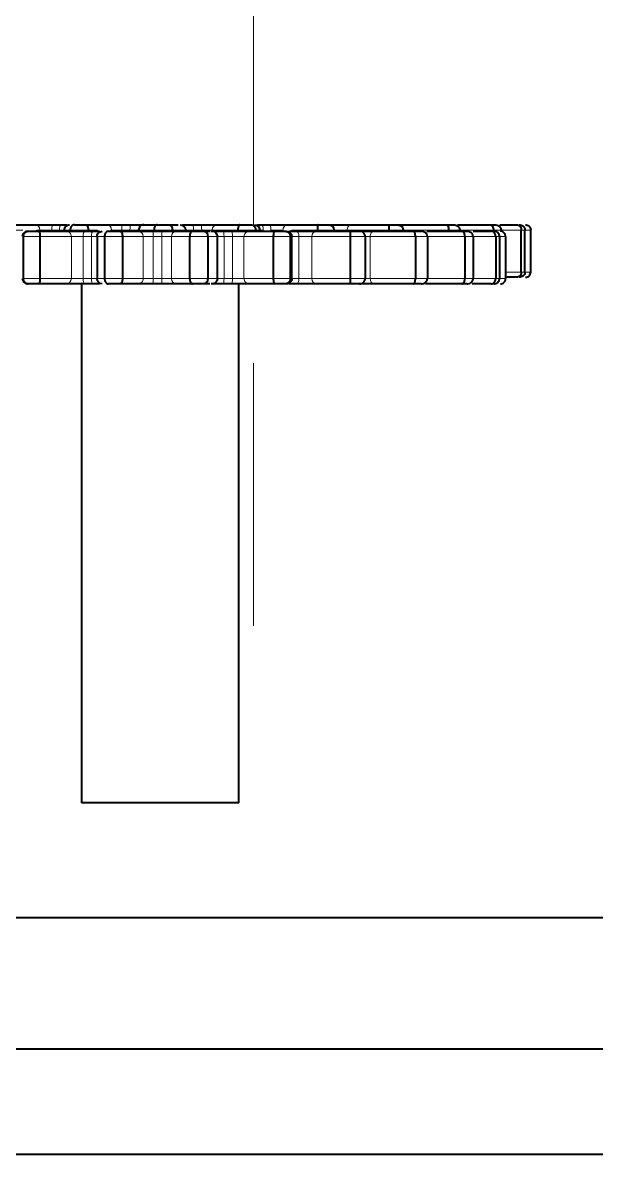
# Model space of a CAD drawing. Header units: inches. Extents: x 0 to 11, y 0 to 8.5.
# Drawn here: x 9.825 to 10.098, y 5.853 to 6.391 of the extents above; entities that cross this region are included whole.
import ezdxf

# ---------------------------------------------------------------- set-up
doc = ezdxf.new("R2010")
doc.units = ezdxf.units.IN
doc.header["$LTSCALE"] = 0.5
doc.header["$MEASUREMENT"] = 0
doc.linetypes.add('ONS_PHANTOM', pattern=[0.49999999999999994, 0.25, -0.05, 0.05, -0.05, 0.05, -0.05])
for name, color, linetype, lineweight in [('EXPLODE_LINES', 7, 'ONS_PHANTOM', 13), ('TANGENT_LINES', 7, 'Continuous', 15), ('Visible', 7, 'Continuous', 40)]:
    doc.layers.add(name, color=color, linetype=linetype, lineweight=lineweight)

msp = doc.modelspace()

# ---------------------------------------------------------------- linework, layer by layer
at = {"layer": 'EXPLODE_LINES'}
for p, q in [((9.934839906911453, 6.295295991994183), (9.934839906911453, 6.790545991994176)), ((9.934839906911453, 6.10446635381954), (9.934839906911453, 6.267207866432596))]:
    msp.add_line(p, q, dxfattribs=at)
at = {"layer": 'TANGENT_LINES'}
for p, q in [((9.824977521832626, 6.292795991994184), (9.817535259310375, 6.292795991994184)), ((9.825136375539342, 6.289707866432596), (9.82486844750649, 6.289707866432596)), ((9.83307279578809, 6.289707866432596), (9.825136375539342, 6.289707866432596)), ((9.833114848755173, 6.292795991994184), (9.831511963519239, 6.292795991994184)), ((9.848079700619483, 6.289707866432596), (9.83307279578809, 6.289707866432596)), ((9.838699794044834, 6.292795991994184), (9.833114848755173, 6.292795991994184)), ((9.842436753675921, 6.292795991994184), (9.838699794044834, 6.292795991994184)), ((9.844769130540415, 6.292795991994184), (9.842436753675921, 6.292795991994184)), ((9.847505760528092, 6.292795991994184), (9.844770135623145, 6.292795991994184)), ((9.856074662462708, 6.292795991994184), (9.847505760528092, 6.292795991994184)), ((9.848079700619483, 6.289707866432596), (9.848079700619483, 6.269707866432595)), ((9.853704249935872, 6.289707866432596), (9.848079700619483, 6.289707866432596)), ((9.853704249935872, 6.269707866432595), (9.853704249935872, 6.289707866432596)), ((9.857681195429064, 6.289707866432596), (9.853704249935872, 6.289707866432596)), ((9.860515209204474, 6.292795991994184), (9.856074662462708, 6.292795991994184)), ((9.857681195429064, 6.289707866432596), (9.857681195429064, 6.269707866432595)), ((9.860296710704663, 6.289707866432596), (9.857681195429064, 6.289707866432596)), ((9.86385981793429, 6.289707866432596), (9.86029695375062, 6.289707866432596)), ((9.872392696978531, 6.289707866432596), (9.86385981793429, 6.289707866432596)), ((9.867240252209644, 6.292795991994184), (9.866650655130636, 6.292795991994184)), ((9.867240252209644, 6.292795991994184), (9.867240252209644, 6.292207866432595)), ((9.872091414569422, 6.292795991994184), (9.867240252209644, 6.292795991994184)), ((9.876002625724773, 6.292795991994184), (9.872091414569422, 6.292795991994184)), ((9.88233358668042, 6.289707866432596), (9.872392696978531, 6.289707866432596)), ((9.880112070894848, 6.292795991994184), (9.876002625724773, 6.292795991994184)), ((9.887442664867406, 6.292795991994184), (9.880112070894846, 6.292795991994184)), ((9.88233358668042, 6.289707866432596), (9.88233358668042, 6.269707866432595)), ((9.887062950468184, 6.289707866432596), (9.882333586680419, 6.289707866432596)), ((9.887062950468184, 6.269707866432595), (9.887062950468184, 6.289707866432596)), ((9.89119848924615, 6.289707866432596), (9.887062950468184, 6.289707866432596)), ((9.896182289609605, 6.292795991994184), (9.887442664867406, 6.292795991994184)), ((9.89119848924615, 6.289707866432596), (9.89119848924615, 6.269707866432595)), ((9.895686711297417, 6.289707866432596), (9.89119848924615, 6.289707866432596)), ((9.895686711297417, 6.269707866432595), (9.895686711297417, 6.289707866432596)), ((9.904407449044323, 6.289707866432596), (9.895686711297417, 6.289707866432596)), ((9.90243829287109, 6.292795991994184), (9.896182289609605, 6.292795991994184)), ((9.906248112257812, 6.292795991994184), (9.902354368970949, 6.292795991994184)), ((9.913000634711974, 6.289707866432596), (9.904407449044323, 6.289707866432596)), ((9.906248112257812, 6.292207866432595), (9.906248112257812, 6.292795991994184)), ((9.910137450478302, 6.292795991994184), (9.90624811225781, 6.292795991994184)), ((9.910137450478302, 6.292795991994184), (9.910137450478302, 6.292207866432595)), ((9.915173825094548, 6.292795991994184), (9.910137450478302, 6.292795991994184)), ((9.917629178611103, 6.289707866432596), (9.913000634711974, 6.289707866432596)), ((9.915173825094548, 6.292207866432595), (9.915173825094548, 6.292795991994184)), ((9.927374870579342, 6.292795991994184), (9.915173825094548, 6.292795991994184)), ((9.920787901563324, 6.289707866432596), (9.917633887324266, 6.289707866432596)), ((9.920787901563324, 6.269707866432595), (9.920787901563324, 6.289707866432596)), ((9.924822182515198, 6.289707866432596), (9.920787901563324, 6.289707866432596)), ((9.924822182515198, 6.289707866432596), (9.924822182515198, 6.269707866432595)), ((9.930277062700211, 6.289707866432596), (9.924822182515198, 6.289707866432596)), ((9.935846976851055, 6.292795991994184), (9.927374870579342, 6.292795991994184)), ((9.930277062700211, 6.269707866432595), (9.930277062700211, 6.289707866432596)), ((9.94423151208304, 6.289707866432596), (9.930277062700211, 6.289707866432596)), ((9.937761341349962, 6.292795991994184), (9.935846976851055, 6.292795991994184)), ((9.93911137017778, 6.292795991994184), (9.937761345829124, 6.292795991994184)), ((9.939457127661958, 6.292207866432595), (9.939457127661958, 6.292795991994184)), ((9.948840324497844, 6.292795991994184), (9.943129565288752, 6.292795991994184)), ((9.952345062915077, 6.289707866432596), (9.94423151208304, 6.289707866432596)), ((9.948840324497844, 6.292207866432595), (9.948840324497844, 6.292795991994184)), ((9.953059458171426, 6.289707866432596), (9.952345062915077, 6.289707866432596)), ((9.956439574928815, 6.289707866432596), (9.95276004051229, 6.289707866432596)), ((9.965300010127136, 6.292795991994184), (9.952923670990659, 6.292795991994184)), ((9.956439574928817, 6.289707866432596), (9.956439574928817, 6.269707866432595)), ((9.962518363063909, 6.289707866432596), (9.956439574928817, 6.289707866432596)), ((9.962518363063909, 6.269707866432595), (9.962518363063909, 6.289707866432596)), ((9.980829714707061, 6.289707866432596), (9.962518363063909, 6.289707866432596)), ((9.973079771143464, 6.292795991994184), (9.965300010127136, 6.292795991994184)), ((9.979423390245593, 6.292795991994184), (9.973324607756451, 6.292795991994184)), ((9.979423390245593, 6.292207866432595), (9.979423390245593, 6.292795991994184)), ((9.999316358652267, 6.292795991994184), (9.979423390245593, 6.292795991994184)), ((9.987953826465155, 6.289707866432596), (9.980829714707061, 6.289707866432596)), ((9.99038477291145, 6.289707866432596), (9.987953826465155, 6.289707866432596)), ((10.01190245724674, 6.289707866432596), (9.99038477291145, 6.289707866432596)), ((9.99038477291145, 6.269707866432595), (9.99038477291145, 6.289707866432596)), ((10.0060136647104, 6.292795991994184), (9.999316358652267, 6.292795991994184)), ((10.02771819439979, 6.292795991994184), (10.00538945971744, 6.292795991994184)), ((10.01758949578848, 6.289707866432596), (10.01190245724674, 6.289707866432596)), ((10.03549732501077, 6.289707866432596), (10.01752291129562, 6.289707866432596)), ((10.03299721460845, 6.292795991994184), (10.02771819439979, 6.292795991994184)), ((10.04908133072957, 6.292795991994184), (10.03298389745111, 6.292795991994184)), ((10.03938995278911, 6.289707866432596), (10.03549732501077, 6.289707866432596)), ((10.05013176568167, 6.289707866432596), (10.03940622029794, 6.289707866432596)), ((10.05267735297224, 6.292795991994184), (10.04908133072957, 6.292795991994184)), ((10.05198539457722, 6.289707866432596), (10.05013176568167, 6.289707866432596)), ((10.05488624353038, 6.289707866432596), (10.05203356900029, 6.289707866432596)), ((10.06233453078136, 6.292795991994184), (10.05267773960705, 6.292795991994184)), ((10.06406723548711, 6.292795991994184), (10.06233453078136, 6.292795991994184)), ((10.06681322376402, 6.292795991994184), (10.0641280826422, 6.292795991994184)), ((10.05490742626028, 6.272795991994183), (10.06233453078136, 6.272795991994183)), ((10.06233453078136, 6.272795991994183), (10.06406723548711, 6.272795991994183)), ((10.06412809428684, 6.272795991994183), (10.06681322376402, 6.272795991994183)), ((9.82486844750741, 6.269707866432595), (9.825136375539342, 6.269707866432595)), ((9.825136375539342, 6.269707866432595), (9.83307279578809, 6.269707866432595)), ((9.83307279578809, 6.269707866432595), (9.848079700619483, 6.269707866432595)), ((9.848079700619483, 6.269707866432595), (9.853704249935872, 6.269707866432595)), ((9.853704249935872, 6.269707866432595), (9.857681195429064, 6.269707866432595)), ((9.857681195429064, 6.269707866432595), (9.860293860519343, 6.269707866432595)), ((9.86029695375062, 6.269707866432595), (9.86385981793429, 6.269707866432595)), ((9.86385981793429, 6.269707866432595), (9.872392696978531, 6.269707866432595)), ((9.872392696978531, 6.269707866432595), (9.88233358668042, 6.269707866432595)), ((9.882333586680419, 6.269707866432595), (9.887062950468184, 6.269707866432595)), ((9.887062950468184, 6.269707866432595), (9.89119848924615, 6.269707866432595)), ((9.89119848924615, 6.269707866432595), (9.895686711297417, 6.269707866432595)), ((9.895686711297417, 6.269707866432595), (9.904407449044323, 6.269707866432595)), ((9.904407449044323, 6.269707866432595), (9.913000634711974, 6.269707866432595)), ((9.913000634711974, 6.269707866432595), (9.917629178611103, 6.269707866432595)), ((9.917633887324266, 6.269707866432595), (9.920787901563324, 6.269707866432595)), ((9.920787901563324, 6.269707866432595), (9.924822182515198, 6.269707866432595)), ((9.924822182515198, 6.269707866432595), (9.930277062700211, 6.269707866432595)), ((9.930277062700211, 6.269707866432595), (9.94423151208304, 6.269707866432595)), ((9.94423151208304, 6.269707866432595), (9.952345062915077, 6.269707866432595)), ((9.952345062915077, 6.269707866432595), (9.953059458171426, 6.269707866432595)), ((9.95276004051229, 6.269707866432595), (9.956439574928817, 6.269707866432595)), ((9.956439574928817, 6.269707866432595), (9.962518363063909, 6.269707866432595)), ((9.962518363063909, 6.269707866432595), (9.980829714707061, 6.269707866432595)), ((9.980829714707061, 6.269707866432595), (9.987953826465155, 6.269707866432595)), ((9.987953826465155, 6.269707866432595), (9.99038477291145, 6.269707866432595)), ((9.99038477291145, 6.269707866432595), (10.01190245724674, 6.269707866432595)), ((10.01190245724674, 6.269707866432595), (10.01758949578848, 6.269707866432595)), ((10.01752291129562, 6.269707866432595), (10.03549732501077, 6.269707866432595)), ((10.03549732501077, 6.269707866432595), (10.03938995278911, 6.269707866432595)), ((10.03940622029794, 6.269707866432595), (10.05013176568167, 6.269707866432595)), ((10.05013176568167, 6.269707866432595), (10.05198539457722, 6.269707866432595)), ((10.05203357771389, 6.269707866432595), (10.05488624353038, 6.269707866432595))]:
    msp.add_line(p, q, dxfattribs=at)
at = {"layer": 'TANGENT_LINES', "extrusion": (0, 0, -1)}
for centre, major_axis, ratio, start_param, end_param in [((9.83077055655588, 6.292795991994184), (1.749630896416238e-18, 0.0025), 0.9377168797172979, -8.881784197001252e-16, 1.570796326794896), ((9.864761476644112, 6.292795991994184), (3.261302792678009e-18, 0.0025), 0.9915102262127687, -8.881784197001252e-16, 1.570796326794896), ((9.905938380801627, 6.292795991994184), (9.596259664819518e-19, 0.0025), 0.1238925824731742, -2.664535259100376e-15, 1.570796326794894), ((9.909763978038699, 6.292795991994184), (9.676751592238441e-19, 0.0025), 0.1493889758413296, -2.664535259100376e-15, 1.570796326794894), ((9.938603145441178, 6.292795991994184), (1.032845759946251e-18, 0.0025), 0.3415928883124812, -8.881784197001252e-16, 1.570796326794896), ((9.942215396791383, 6.292795991994184), (1.041874014751801e-18, 0.0025), 0.3656673989475895, -8.881784197001252e-16, 1.570796326794896), ((9.97191558342701, 6.292795991994183), (1.130690690220416e-18, 0.0025), 0.5636097317765282, -8.881784197001252e-16, 1.570796326794896), ((9.84571238388467, 6.289707866432596), (2.162508268741996e-19, 0.0025), 0.9469266939253707, 0, 1.570796326794897), ((9.87984079040085, 6.289707866432596), (2.434440056813423e-18, 0.0025), 0.9971185118277526, -8.881784197001252e-16, 1.570796326794896), ((9.920271307829607, 6.289707866432596), (-3.7853201673127e-19, 0.0025), 0.2066374934875699, 7.327460478590062e-16, 1.570796326794897), ((9.924230879874962, 6.289707866432596), (-3.715214014594496e-19, 0.0025), 0.2365210560940298, 6.283100669257118e-16, 1.570796326794897), ((9.95165137013137, 6.289707866432596), (-3.168513663995586e-19, 0.0025), 0.4434681523687944, 2.857940212455758e-16, 0.9023713793135563), ((9.955262765021661, 6.289707866432596), (-3.084233697470327e-19, 0.0025), 0.4707239628615777, 2.620842736554956e-16, 1.570796326794897), ((9.99217225810088, 6.289707866432596), (-2.573712449797895e-17, -0.0025), 0.7149940757723342, 1.570796326794882, 3.141592653589779), ((9.84571238388467, 6.269707866432595), (-5.801394644133943e-17, 0.0025), 0.9469266939253704, 1.570796326794921, 3.141592653589817), ((9.87984079040085, 6.269707866432595), (5.809991642416757e-17, 0.0025), 0.9971185118277526, 1.570796326794873, 3.14159265358977), ((9.920271307829607, 6.269707866432595), (-3.7853201673127e-19, 0.0025), 0.2066374934875698, 1.570796326794897, 3.141592653589616), ((9.924230879874962, 6.269707866432595), (-1.532638956629644e-18, 0.0025), 0.23652105609403, 1.570796326794899, 3.141592653589794), ((9.95165137013137, 6.269707866432595), (-3.168513663995585e-19, 0.0025), 0.4434681523687943, 2.239221274277515, 3.141592653589793), ((9.955262765021663, 6.269707866432595), (-3.084233697470327e-19, 0.0025), 0.4707239628615779, 1.570796326794897, 3.141592653589793), ((9.99217225810088, 6.269707866432595), (6.469049562952539e-19, -0.0025), 0.7149940757723342, 3.619078692905079e-16, 1.570796326794897)]:
    msp.add_ellipse(centre, major_axis=major_axis, ratio=ratio, start_param=start_param, end_param=end_param, dxfattribs=at)
at = {"layer": 'TANGENT_LINES'}
for centre, major_axis, ratio, start_param, end_param in [((9.839497087996882, 6.292795991994184), (8.180531193049638e-19, 0.0025), 0.3189175808193869, 1.026037030888244e-15, 1.570796326795253), ((9.843172803923158, 6.292795991994184), (8.267722469796938e-19, 0.0025), 0.2944200988947888, 1.123255171889798e-15, 1.570796326795253), ((9.872341465106375, 6.292795991994184), (8.904636677483136e-19, 0.0025), 0.1000202147817016, 3.561134795368272e-15, 1.5707963267949), ((9.876188576810542, 6.292795991994184), (8.984230691340036e-19, 0.0025), 0.07438043430764127, 4.884981308351572e-14, 1.570796326794901), ((9.91763336245661, 6.292795991994184), (-7.635415595782957e-19, 0.0025), 0.9838149448247032, 8.88178419700302e-14, 1.570796326794897), ((9.95113851370757, 6.292795991994184), (2.046218660589606e-19, 0.0025), 0.9192756838895959, 8.903612687466038e-17, 1.570796326794897), ((9.9814449904996, 6.292795991994184), (4.995083039512654e-19, 0.0025), 0.8086401016032968, 2.470855961562561e-16, 1.570796326794897), ((10.00703309953753, 6.292795991994184), (6.535528917636534e-19, 0.0025), 0.6574559280355938, 3.976253700937172e-16, 1.048923773452987), ((9.854429946047107, 6.289707866432596), (-4.904445559210602e-19, 0.0025), 0.2902784444935658, 1.767475055203603e-13, 1.570796326794896), ((9.858333244401535, 6.289707866432596), (-4.832302882565136e-19, 0.0025), 0.260819588988436, 1.767475055203603e-13, 1.570796326794896), ((9.887170892865857, 6.289707866432596), (-4.338673783896096e-19, 0.0025), 0.04317695906902631, 3.996802888651447e-14, 1.570796326794892), ((9.89122984759238, 6.289707866432596), (-4.271959468937077e-19, 0.0025), 0.01254333849149726, 3.108624468951322e-14, 1.570796326794883), ((9.898186201342664, 6.289707866432596), (-1.119126175656337e-17, 0.0025), 0.9997960180992875, -4.440892098500626e-15, 1.570796326794892), ((9.93268546964324, 6.289707866432596), (-1.205721052965212e-18, 0.0025), 0.9633627772106261, -8.881784197001252e-16, 1.570796326794896), ((9.964684357838983, 6.289707866432596), (-8.018418343520448e-19, 0.0025), 0.8663979100293661, 3.552713678799946e-13, 1.570796326794897), ((9.854429946047105, 6.269707866432595), (-4.904445559210603e-19, 0.0025), 0.2902784444935658, 1.570796326794896, 3.141592653589793), ((9.858333244401535, 6.269707866432595), (-4.832302882565136e-19, 0.0025), 0.260819588988436, 1.570796326794896, 3.141592653589614), ((9.887170892865857, 6.269707866432595), (-4.338673783896097e-19, 0.0025), 0.04317695906902637, 1.570796326794893, 3.14159265358979), ((9.89122984759238, 6.269707866432595), (-2.658814860625368e-18, 0.0025), 0.01254333849149626, 1.570796326794811, 3.141592653589642), ((9.898186201342664, 6.269707866432595), (-1.393557039014153e-15, 0.0025), 0.9997960180992873, 1.570796326794694, 3.141592653589235), ((9.93268546964324, 6.269707866432595), (-4.965300555613644e-17, 0.0025), 0.9633627772106261, 1.570796326794876, 3.141592653589773), ((9.964684357838983, 6.269707866432595), (-3.152158415987767e-17, 0.0025), 0.8663979100293593, 1.570796326794882, 3.141592653588984)]:
    msp.add_ellipse(centre, major_axis=major_axis, ratio=ratio, start_param=start_param, end_param=end_param, dxfattribs=at)
at = {"layer": 'Visible'}
for p, q in [((9.817136847759452, 6.295295991994183), (9.83077055655588, 6.295295991994183)), ((9.83077055655588, 6.295295991994183), (9.839497087996882, 6.295295991994183)), ((9.839497087996882, 6.295295991994183), (9.843172803923158, 6.295295991994183)), ((9.843172803923158, 6.295295991994183), (9.845856152131919, 6.295295991994183)), ((9.849515790200618, 6.295295991994183), (9.855043419263188, 6.295295991994183)), ((9.85504341926319, 6.295295991994183), (9.864761476644112, 6.295295991994183)), ((9.864761476644112, 6.295295991994183), (9.872341465106375, 6.295295991994183)), ((9.872341465106375, 6.295295991994183), (9.876188576810542, 6.295295991994183)), ((9.876188576810542, 6.295295991994183), (9.88260962493578, 6.295295991994183)), ((9.882609624935778, 6.295295991994183), (9.888932166634412, 6.295295991994183)), ((9.888932166634412, 6.295295991994183), (9.894569925601612, 6.295295991994183)), ((9.894569925601612, 6.295295991994183), (9.898934777931258, 6.295295991994183)), ((9.899939277183114, 6.295295991994183), (9.899885027590878, 6.295295991994183)), ((9.90097156692732, 6.295295991994183), (9.905938380801627, 6.295295991994183)), ((9.905938380801627, 6.295295991994183), (9.909763978038699, 6.295295991994183)), ((9.909763978038699, 6.295295991994183), (9.91763336245661, 6.295295991994183)), ((9.91763336245661, 6.295295991994183), (9.928269154602612, 6.295295991994183)), ((9.928269154602612, 6.295295991994183), (9.933734342698596, 6.295295991994183)), ((9.936703790479813, 6.295295991994183), (9.938603145441178, 6.295295991994183)), ((9.938603145441178, 6.295295991994183), (9.942215396791383, 6.295295991994183)), ((9.942215396791383, 6.295295991994183), (9.95113851370757, 6.295295991994183)), ((9.95113851370757, 6.295295991994183), (9.965554233271538, 6.295295991994183)), ((9.965554233271538, 6.295295991994183), (9.970572803144535, 6.295295991994183)), ((9.970572803144535, 6.295295991994183), (9.97191558342701, 6.295295991994183)), ((9.97191558342701, 6.295295991994183), (9.9814449904996, 6.295295991994183)), ((9.9814449904996, 6.295295991994183), (9.998917773107799, 6.295295991994183)), ((9.998917773107799, 6.295295991994183), (10.00323807270865, 6.295295991994183)), ((10.00325753376462, 6.295295991994183), (10.00703309953753, 6.295295991994183)), ((10.00703309953753, 6.295295991994183), (10.02668678690999, 6.295295991994183)), ((10.02668678690999, 6.295295991994183), (10.03009217837672, 6.295295991994183)), ((10.03079151678777, 6.295223008073547), (10.03101509483321, 6.295167334506708)), ((10.03191575067677, 6.295295991994183), (10.04746882037278, 6.295295991994183)), ((10.04746882037278, 6.295295991994183), (10.04978854315755, 6.295295991994183)), ((10.05216036573685, 6.295295991994183), (10.06022177556011, 6.295295991994183)), ((9.825136375539342, 6.289707866432596), (9.825136375539342, 6.269707866432595)), ((9.827517927956915, 6.292207866432595), (9.832634491670541, 6.292207866432595)), ((9.832634491670541, 6.292207866432595), (9.84571238388467, 6.292207866432595)), ((9.83307279578809, 6.289707866432596), (9.83307279578809, 6.269707866432595)), ((9.84571238388467, 6.292207866432595), (9.854429946047105, 6.292207866432595)), ((9.847505760528092, 6.292207866432595), (9.847505760528092, 6.292795991994184)), ((9.854429946047105, 6.292207866432595), (9.858333244401535, 6.292207866432595)), ((9.856074662462708, 6.292207866432595), (9.856074662462708, 6.292795991994184)), ((9.858333244401535, 6.292207866432595), (9.861436774774587, 6.292207866432595)), ((9.860293860519343, 6.289707866432596), (9.860293860519343, 6.269707866432595)), ((9.86385981793429, 6.289707866432596), (9.86385981793429, 6.269707866432595)), ((9.865752944684706, 6.292207866432595), (9.871254041895055, 6.292207866432595)), ((9.871254041895055, 6.292207866432595), (9.87984079040085, 6.292207866432595)), ((9.872392696978531, 6.289707866432596), (9.872392696978531, 6.269707866432595)), ((9.87984079040085, 6.292207866432595), (9.887170892865857, 6.292207866432595)), ((9.880112070894846, 6.292207866432595), (9.880112070894846, 6.292795991994184)), ((9.887170892865857, 6.292207866432595), (9.89122984759238, 6.292207866432595)), ((9.887442664867406, 6.292207866432595), (9.887442664867406, 6.292795991994184)), ((9.89122984759238, 6.292207866432595), (9.898186201342666, 6.292207866432595)), ((9.896182289609605, 6.292207866432595), (9.896182289609605, 6.292795991994184)), ((9.898186201342664, 6.292207866432595), (9.905693198011422, 6.292207866432595)), ((9.904407449044323, 6.289707866432596), (9.904407449044323, 6.269707866432595)), ((9.90569319801142, 6.292207866432595), (9.911233174549144, 6.292207866432595)), ((9.911233174549144, 6.292207866432595), (9.914209070868214, 6.292207866432595)), ((9.913000634711974, 6.289707866432596), (9.913000634711974, 6.269707866432595)), ((9.914681137894886, 6.292207866432595), (9.920271307829607, 6.292207866432595)), ((9.917633887324266, 6.269707866432595), (9.917633887324266, 6.289707866432596)), ((9.920271307829607, 6.292207866432595), (9.924230879874962, 6.292207866432595)), ((9.924230879874962, 6.292207866432595), (9.932685469643237, 6.292207866432595)), ((9.927374870579342, 6.292207866432595), (9.927374870579342, 6.292795991994184)), ((9.93268546964324, 6.292207866432595), (9.944829094930563, 6.292207866432595)), ((9.94423151208304, 6.289707866432596), (9.94423151208304, 6.269707866432595)), ((9.944829094930563, 6.292207866432595), (9.950059853695187, 6.292207866432595)), ((9.95165137013137, 6.292207866432595), (9.955262765021661, 6.292207866432595)), ((9.952345062915077, 6.289707866432596), (9.952345062915077, 6.269707866432595)), ((9.953059465041939, 6.269707866432595), (9.953059465041939, 6.289707866432596)), ((9.955262765021661, 6.292207866432595), (9.964684357838983, 6.292207866432595)), ((9.964684357838983, 6.292207866432595), (9.980701583106942, 6.292207866432595)), ((9.980701583106942, 6.292207866432595), (9.985294456287901, 6.292207866432595)), ((9.980829714707061, 6.289707866432596), (9.980829714707061, 6.269707866432595)), ((9.985279006716608, 6.292207866432595), (9.99217225810088, 6.292207866432595)), ((9.987953826465155, 6.289707866432596), (9.987953826465155, 6.269707866432595)), ((9.99217225810088, 6.292207866432595), (10.01105666217865, 6.292207866432595)), ((10.0060136647104, 6.292207866432595), (10.0060136647104, 6.292795991994184)), ((10.01105666217865, 6.292207866432595), (10.01472306266258, 6.292207866432595)), ((10.01190245724674, 6.289707866432596), (10.01190245724674, 6.269707866432595)), ((10.01739015235414, 6.292207866432595), (10.03398701088945, 6.292207866432595)), ((10.01758949578848, 6.289707866432596), (10.01749219042131, 6.290355243357683)), ((10.01758949578848, 6.289707866432596), (10.01758949578848, 6.269707866432595)), ((10.02771819439979, 6.292207866432595), (10.02771819439979, 6.292795991994184)), ((10.03299721460845, 6.291715150244769), (10.03299721460845, 6.292795991994184)), ((10.03398701088945, 6.292207866432595), (10.03649656524987, 6.292207866432595)), ((10.03549732501077, 6.289707866432596), (10.03549732501077, 6.269707866432595)), ((10.03938995278911, 6.289707866432596), (10.03938995278911, 6.269707866432595)), ((10.03948640866133, 6.292207866432595), (10.04805183109792, 6.292207866432595)), ((10.04908133072957, 6.292207866432595), (10.04908133072957, 6.292795991994184)), ((10.05013176568167, 6.289707866432596), (10.05013176568167, 6.269707866432595)), ((10.05198539457722, 6.289707866432596), (10.05198539457722, 6.269707866432595)), ((10.05267735297224, 6.292155585573227), (10.05267735297224, 6.292795991994184)), ((10.05488624353038, 6.289707866432596), (10.05488624353038, 6.269707866432595)), ((10.06233453078136, 6.272795991994183), (10.06233453078136, 6.292795991994184)), ((10.06406723548711, 6.272795991994183), (10.06406723548711, 6.292795991994184)), ((10.06681322376402, 6.272795991994183), (10.06681322376402, 6.292795991994184)), ((10.06022177556011, 6.270295991994184), (10.05490516585806, 6.270295991994184)), ((9.832634491670541, 6.267207866432596), (9.827517927956915, 6.267207866432596)), ((9.84571238388467, 6.267207866432596), (9.832634491670541, 6.267207866432596)), ((9.854429946047105, 6.267207866432596), (9.84571238388467, 6.267207866432596)), ((9.852878712174038, 6.267207866432596), (9.852878712174038, 6.020295991994184)), ((9.858333244401535, 6.267207866432596), (9.854429946047105, 6.267207866432596)), ((9.861451640868157, 6.267207866432596), (9.858333244401535, 6.267207866432596)), ((9.871254041895055, 6.267207866432596), (9.865752944684706, 6.267207866432596)), ((9.87984079040085, 6.267207866432596), (9.871254041895055, 6.267207866432596)), ((9.887170892865857, 6.267207866432596), (9.87984079040085, 6.267207866432596)), ((9.89122984759238, 6.267207866432596), (9.887170892865857, 6.267207866432596)), ((9.898186201342666, 6.267207866432596), (9.89122984759238, 6.267207866432596)), ((9.90569319801142, 6.267207866432596), (9.898186201342664, 6.267207866432596)), ((9.911233174549144, 6.267207866432596), (9.90569319801142, 6.267207866432596)), ((9.914093361544971, 6.267207866432596), (9.911233174549144, 6.267207866432596)), ((9.920271307829607, 6.267207866432596), (9.914681137894886, 6.267207866432596)), ((9.924230879874962, 6.267207866432596), (9.920271307829607, 6.267207866432596)), ((9.932685469643237, 6.267207866432596), (9.924230879874962, 6.267207866432596)), ((9.927878712174037, 6.020295991994184), (9.927878712174037, 6.267207866432596)), ((9.944829094930563, 6.267207866432596), (9.93268546964324, 6.267207866432596)), ((9.950059853695187, 6.267207866432596), (9.944829094930563, 6.267207866432596)), ((9.955262765021661, 6.267207866432596), (9.95165137013137, 6.267207866432596)), ((9.964684357838983, 6.267207866432596), (9.955262765021661, 6.267207866432596)), ((9.980701583106942, 6.267207866432596), (9.964684357838983, 6.267207866432596)), ((9.985294456287901, 6.267207866432596), (9.980701583106942, 6.267207866432596)), ((9.99217225810088, 6.267207866432596), (9.985266010717792, 6.267207866432596)), ((10.01105666217865, 6.267207866432596), (9.99217225810088, 6.267207866432596)), ((10.01472306266258, 6.267207866432596), (10.01105666217865, 6.267207866432596)), ((10.03398701088945, 6.267207866432596), (10.01665787923855, 6.267207866432596)), ((10.03649656524987, 6.267207866432596), (10.03398701088945, 6.267207866432596)), ((10.04805183109792, 6.267207866432596), (10.03901411941266, 6.267207866432596)), ((9.927878712174037, 6.020295991994184), (9.852878712174038, 6.020295991994184)), ((10.17132670082804, 5.965545991994177), (9.558062843223283, 5.965545991994177)), ((10.1339656915698, 5.903045991994177), (9.646791732778276, 5.903045991994177)), ((10.1339656915698, 5.853045991994177), (9.646791732778276, 5.853045991994177))]:
    msp.add_line(p, q, dxfattribs=at)
for centre, radius, start, end in [((10.05238785099196, 6.289705024083061), 0.002498394155249928, 0.0651837369257635, 83.28423207479464), ((10.06431505478942, 6.272795892648189), 0.002498168976569547, 269.7962777971363, 0.002278511262762621)]:
    msp.add_arc(centre, radius, start, end, dxfattribs=at)
at = {"layer": 'Visible', "extrusion": (0, 0, -1)}
for centre, major_axis, ratio, start_param, end_param in [((9.84727010993966, 6.292795991994184), (2.211096333770123e-21, 0.0025), 0.9999751061981502, 10.99084987985136, 12.56522667161446), ((9.89993856625723, 6.292795991994184), (1.693581197426599e-17, 0.0025), 0.9998164576383837, 0.00103909730111313, 1.558855602393977), ((9.935261340458064, 6.292795991994184), (1.45463129183246e-22, 0.0025), 0.9999998879711668, 6.28346110912721, 7.847791464257075), ((9.82736843778202, 6.289707866432596), (4.689245394806429e-22, 0.0025), 0.9999976561545569, 10.99122607851197, 12.56710291035802), ((9.862796499946938, 6.289707866432596), (-2.895499558030956e-21, 0.0025), 0.9999156969101222, 10.97853528861373, 12.57196035669637), ((9.915129780656525, 6.289707866432596), (1.132684997613607e-17, 0.0025), 0.9998287570615396, 12.55152564350231, 14.1128091655462), ((9.950559456631817, 6.289707866432596), (-1.176384733032817e-22, 0.0025), 0.9999998540425717, 6.28345256371434, 7.846984234442431), ((9.82736843778202, 6.269707866432595), (4.689245394806429e-22, 0.0025), 0.9999976561545569, 9.424045664770526, 10.99122565515595), ((9.862796499946938, 6.269707866432596), (-2.895499558030956e-21, 0.0025), 0.9999156969101222, 9.419188218432176, 10.97853528861337), ((9.915129780656525, 6.269707866432595), (1.132684997613607e-17, 0.0025), 0.9998287570615396, 1.546438551186672, 3.156437624446642), ((9.950559456631817, 6.269707866432595), (-1.176384733032817e-22, 0.0025), 0.9999998540425717, 7.846984234442075, 9.424510704234624)]:
    msp.add_ellipse(centre, major_axis=major_axis, ratio=ratio, start_param=start_param, end_param=end_param, dxfattribs=at)
at = {"layer": 'Visible'}
msp.add_ellipse((9.882609624935778, 6.292795991994183), major_axis=(-7.853460695958875e-18, -0.0025), ratio=0.9990216163728485, start_param=9.424777960769338, end_param=10.99557428756428, dxfattribs=at)
for points, knots in [([(9.849515790200618, 6.295295991994183), (9.849511164502205, 6.295296477669083), (9.849480822265988, 6.295299663450169), (9.848706676280559, 6.295178067739812), (9.848239391086505, 6.294761223555971), (9.847817288938145, 6.294207292633381), (9.84755967226038, 6.293542837471128), (9.847523912804931, 6.293047457589473), (9.847505760528092, 6.292795991994184)], [0, 0, 0, 0, 0.0349128346912105, 0.2290104937677701, 0.4191159575661027, 0.6078688112977905, 0.8009456854220265, 1, 1, 1, 1]), ([(9.85504341926319, 6.295295991994183), (9.855045881911048, 6.295296502390378), (9.85506249004187, 6.295299944509289), (9.855491864993937, 6.295156460569459), (9.855705082853303, 6.294737637185947), (9.855920966087396, 6.294192442171647), (9.856047247533347, 6.293534836669175), (9.856065364998514, 6.293046562835331), (9.856074662462708, 6.292795991994184)], [0, 0, 0, 0, 0.02810793672493914, 0.1895603095121214, 0.36989832226165, 0.5662895881991475, 0.7774298453721785, 1, 1, 1, 1]), ([(9.888932166634412, 6.295295991994183), (9.888928701120037, 6.295296489909907), (9.888905775626881, 6.295299783782698), (9.888314624641751, 6.29517021498364), (9.887980156666726, 6.294749438309331), (9.88766910944954, 6.294198778581548), (9.88748225434725, 6.293538012189861), (9.88745605265436, 6.293046917450482), (9.887442664867406, 6.292795991994184)], [0, 0, 0, 0, 0.03191130131609967, 0.2111035306201261, 0.3956623524220201, 0.5874447890730229, 0.7892044115939643, 1, 1, 1, 1]), ([(9.894569925601612, 6.295295991994183), (9.894573663682003, 6.295296486488428), (9.89459832491141, 6.2952997488142), (9.895232606049944, 6.295172605001373), (9.895598930611271, 6.294752457466029), (9.895936012510562, 6.294200697578184), (9.896139371074458, 6.293539039926957), (9.896167789487905, 6.293047032376082), (9.896182289609605, 6.292795991994184)], [0, 0, 0, 0, 0.03272010068161704, 0.2158642471257509, 0.4017159736774451, 0.5926009775626884, 0.7921300069572775, 1, 1, 1, 1]), ([(9.928269154602612, 6.295295991994183), (9.928266985229563, 6.295296502989121), (9.928252187587326, 6.295299988567717), (9.927872126404404, 6.295150258344728), (9.92769534076659, 6.294734314795959), (9.927507160713967, 6.29419084253232), (9.927398709837304, 6.293534108034052), (9.92738296081695, 6.293046483605685), (9.927374870579342, 6.292795991994184)], [0, 0, 0, 0, 0.02664394614134756, 0.1817426388610459, 0.3611852039973008, 0.5593942938788183, 0.7736618041625045, 1, 1, 1, 1]), ([(9.933734342698596, 6.295295991994183), (9.93373919825258, 6.295296475937384), (9.9337710166934, 6.295299647216737), (9.93458136378696, 6.295179068113677), (9.935074222554624, 6.294763209187662), (9.935518344096845, 6.294209046275743), (9.935790168983385, 6.293543928729861), (9.935827868025301, 6.293047580257284), (9.935846976851055, 6.292795991994184)], [0, 0, 0, 0, 0.03539259321090004, 0.231927631029789, 0.4231117861835915, 0.6114755386757388, 0.8030653869265085, 1, 1, 1, 1]), ([(9.965554233271538, 6.295295991994183), (9.965553429239506, 6.29529630950008), (9.96554632246792, 6.295299115908027), (9.965423087594843, 6.295104664424064), (9.965392793116068, 6.294727068380402), (9.96533510171868, 6.294184822584433), (9.965307005677206, 6.293532422695065), (9.96530238867338, 6.293046384666599), (9.965300010127136, 6.292795991994184)], [0, 0, 0, 0, 0.01553859911363715, 0.1373443721923951, 0.3171664903634683, 0.5261870936366096, 0.7559053553405395, 1, 1, 1, 1]), ([(9.970572803144535, 6.295295991994183), (9.97057765715812, 6.295296814313796), (9.970609378744088, 6.295302188275321), (9.971490322614079, 6.295153538888463), (9.971601465226872, 6.295083652667948), (9.971636564993412, 6.295061582015093)], [0, 0, 0, 0, 0.1100107403586247, 0.718933949352674, 1, 1, 1, 1]), ([(9.971636564993412, 6.295061582015093), (9.971812724733649, 6.294965985067133), (9.972181874112959, 6.294765658057368), (9.972683375247342, 6.294210444920385), (9.973011827180336, 6.293549869206254), (9.973057008868691, 6.293048552478679), (9.973079771143464, 6.292795991994184)], [0, 0, 0, 0, 0.2329236872661954, 0.4881003710895326, 0.7421079106697925, 1, 1, 1, 1]), ([(9.998917773107799, 6.295295991994183), (9.998918860294026, 6.295296400492578), (9.998927432595638, 6.295299621441632), (9.999109510069362, 6.29511533341665), (9.999167506359882, 6.294727140189635), (9.99925767328437, 6.29418599162665), (9.99930508348695, 6.293532576191892), (9.999312526036428, 6.293046369189002), (9.999316358652267, 6.292795991994184)], [0, 0, 0, 0, 0.01861882444778492, 0.1468066601410329, 0.3259952038472809, 0.5327134145024, 0.7593660647461792, 1, 1, 1, 1]), ([(10.00323807270865, 6.295295991994184), (10.00324443206099, 6.295296473995521), (10.00328594167841, 6.295299620179287), (10.00432761293728, 6.295182068518386), (10.00499477833233, 6.294778889488943), (10.00535446062611, 6.294396105484521), (10.00552813665635, 6.294211274572702)], [0, 0, 0, 0, 0.06018093655011591, 0.3928210794936468, 0.7068178601561637, 1, 1, 1, 1]), ([(10.00552813665635, 6.294211274572702), (10.00553123680385, 6.294207348329963), (10.00554407957742, 6.294191083346949), (10.00560619920206, 6.294099708718205), (10.00565332362351, 6.294030391227319)], [0, 0, 0, 0, 0.2413923663628759, 1, 1, 1, 1]), ([(10.02668678690999, 6.295295991994183), (10.0266892126793, 6.295296500420104), (10.02670562623885, 6.295299940598493), (10.02713082686045, 6.295155631084612), (10.02734454938212, 6.294737582227336), (10.02756232839262, 6.294192534368493), (10.02769039536216, 6.293534912417273), (10.02770876729012, 6.293046572030647), (10.02771819439979, 6.292795991994184)], [0, 0, 0, 0, 0.02789815163899393, 0.1887681457911862, 0.3692585825650282, 0.5659035669742839, 0.7772539339459027, 1, 1, 1, 1]), ([(10.03009217837672, 6.295295991994184), (10.03009973929778, 6.295296424447898), (10.03014129819836, 6.295298801446782), (10.03049894093951, 6.29525711246679), (10.03079151678777, 6.295223008073547)], [0, 0, 0, 0, 0.181932653453666, 1, 1, 1, 1]), ([(10.03101509483321, 6.295167334506708), (10.03104203237188, 6.295160797586271), (10.03114447414277, 6.295135938087644), (10.03200532386932, 6.294758292439261), (10.03251101210027, 6.294226516479218), (10.03292237837633, 6.29355268405794), (10.03297225709464, 6.293048345060292), (10.03299721460845, 6.292795991994184)], [0, 0, 0, 0, 0.08635669979369434, 0.3284091157171399, 0.5559788635185227, 0.7778278187275383, 1, 1, 1, 1]), ([(10.04746882037278, 6.295295991994183), (10.04747252533786, 6.295296486086572), (10.04749700809538, 6.295299751095512), (10.04812781427616, 6.295172088124374), (10.04849433061942, 6.294752324012261), (10.04883307442013, 6.29420081017455), (10.04903805765137, 6.293539138579244), (10.04906671209805, 6.29304704383854), (10.04908133072957, 6.292795991994184)], [0, 0, 0, 0, 0.03258152954974421, 0.2153018095094741, 0.4012531538670439, 0.5923449419900195, 0.7920267263408698, 1, 1, 1, 1]), ([(10.04978854315755, 6.295295991994183), (10.04979513255632, 6.295296467707523), (10.0498381340551, 6.295299572146531), (10.05092305488401, 6.295183607942494), (10.05160505805327, 6.294774753298453), (10.05221544470869, 6.294222062981579), (10.05259757083691, 6.293553526727258), (10.05265074139029, 6.29304867008489), (10.05267735297224, 6.292795991994184)], [0, 0, 0, 0, 0.03820270656579497, 0.2493055432096133, 0.4479612849534754, 0.6348906430443383, 0.8172646896705347, 1, 1, 1, 1]), ([(10.06022177556011, 6.295295991994183), (10.06022660358089, 6.295296475837379), (10.06025827264138, 6.295299649572563), (10.06106581941503, 6.295178738478018), (10.06155878110719, 6.294763070171111), (10.06200422313754, 6.294209138392364), (10.06227741816972, 6.293544031680399), (10.06231532115651, 6.293047592495979), (10.06233453078136, 6.292795991994184)], [0, 0, 0, 0, 0.03529732911258784, 0.2315303313820664, 0.4227782854307921, 0.6113011970785898, 0.8030034354022381, 1, 1, 1, 1]), ([(10.06133950907619, 6.295295991994183), (10.06134573015529, 6.295296468881175), (10.06138635992882, 6.295299583422909), (10.06241325799784, 6.295182888740497), (10.06305650622284, 6.294772760783466), (10.06363293976086, 6.294219484446935), (10.06399228129636, 6.29355139792327), (10.06404218790608, 6.293048427395475), (10.06406723548711, 6.292795991994184)], [0, 0, 0, 0, 0.03768995656147133, 0.2461525366202684, 0.4433894870569851, 0.6304925779583156, 0.8145482703091071, 1, 1, 1, 1]), ([(10.0643061660472, 6.295295991994183), (10.06431188584321, 6.295296470854307), (10.06434928781693, 6.295299602139721), (10.06529717752023, 6.295181712655467), (10.06588698305917, 6.294769694742832), (10.06641658733515, 6.294215837519194), (10.06674478662364, 6.293548602305185), (10.06679029796546, 6.293048109372126), (10.06681322376402, 6.292795991994184)], [0, 0, 0, 0, 0.03692199488071527, 0.2414343941858331, 0.4366210320003463, 0.6240715734973042, 0.810630514590857, 1, 1, 1, 1]), ([(9.827517927956915, 6.292207866432595), (9.827512411522838, 6.292208340787008), (9.827476589164498, 6.292211421127221), (9.826579448781159, 6.292095565666754), (9.826016955528315, 6.291684606818732), (9.825512684189688, 6.291129819284235), (9.8252011970791, 6.29046108805322), (9.82515811856798, 6.289960518858459), (9.825136375539342, 6.289707866432596)], [0, 0, 0, 0, 0.03664032961042966, 0.23793323700753, 0.4319309087325623, 0.6197902404141994, 0.8080966245993619, 1, 1, 1, 1]), ([(9.832634491670541, 6.292207866432595), (9.83263571533595, 6.292208304964739), (9.832644930317983, 6.292211607391855), (9.832847759278772, 6.292035133328596), (9.832913214613148, 6.291643414475272), (9.833010185437526, 6.29110227262258), (9.833060817238927, 6.290446540092137), (9.833068724416629, 6.289958933136546), (9.83307279578809, 6.289707866432596)], [0, 0, 0, 0, 0.01992112770512442, 0.1500188144475058, 0.3285738848499127, 0.5344832263361958, 0.7603074347954992, 1, 1, 1, 1]), ([(9.865752944684706, 6.292207866432595), (9.865748535034914, 6.292208348417013), (9.865719777917468, 6.292211491633174), (9.864993583762459, 6.292091282143946), (9.864552667539117, 6.291675532340199), (9.864153760054698, 6.291121402679879), (9.863910672259822, 6.290455696027837), (9.863876957652325, 6.289959911627711), (9.86385981793429, 6.289707866432596)], [0, 0, 0, 0, 0.03444597045429324, 0.2246361649194523, 0.4135176158870257, 0.6030211056606185, 0.7981852134619413, 1, 1, 1, 1]), ([(9.871254041895055, 6.292207866432595), (9.871256763216687, 6.292208369110522), (9.871274861116325, 6.292211712123914), (9.871738168452296, 6.292075407250378), (9.871982358485523, 6.291656949253831), (9.872221130396795, 6.291109765517926), (9.872362357746562, 6.290449472600829), (9.872382414249163, 6.289959215429616), (9.872392696978531, 6.289707866432596)], [0, 0, 0, 0, 0.02924121446113949, 0.1944660117322808, 0.3755430516280916, 0.5708481601577061, 0.7799789766524148, 1, 1, 1, 1]), ([(9.905693198011422, 6.292207866432596), (9.905690151641428, 6.292208364772584), (9.905670022064099, 6.292211657666537), (9.905155269406539, 6.292079979964129), (9.904871844170021, 6.291660824894326), (9.904602447667042, 6.291111775289831), (9.904441702954882, 6.290450467242122), (9.904419048140086, 6.289959326711539), (9.904407449044323, 6.289707866432596)], [0, 0, 0, 0, 0.03050430700637141, 0.2015640936974273, 0.3840011465456998, 0.5777665867960623, 0.783819649872641, 1, 1, 1, 1]), ([(9.911233174549144, 6.292207866432595), (9.911237300369226, 6.292208351156848), (9.911264252128026, 6.292211517599121), (9.911946647154263, 6.292089661120439), (9.912355619042257, 6.291672772557971), (9.912727474992252, 6.291119284508803), (9.912953278082677, 6.290454473472399), (9.912984656385003, 6.289959774804846), (9.913000634711974, 6.289707866432596)], [0, 0, 0, 0, 0.03376305009611861, 0.220555808068114, 0.4080710317919178, 0.5982194347522607, 0.7954069925156302, 1, 1, 1, 1]), ([(9.944829094930563, 6.292207866432595), (9.944827535413998, 6.292208350843439), (9.944816456527178, 6.292211792123279), (9.944549913575601, 6.29204742592284), (9.944447703376854, 6.291645009181646), (9.94431843027302, 6.29110373024162), (9.94424768186344, 6.290446902980547), (9.94423700565111, 6.289958948851879), (9.94423151208304, 6.289707866432596)], [0, 0, 0, 0, 0.02275004839960107, 0.1616175275363325, 0.3399268890232642, 0.542990406046852, 0.7648404476066427, 1, 1, 1, 1]), ([(9.950059853695187, 6.292207866432595), (9.950065151557286, 6.292208341971951), (9.950099576110478, 6.292211431940981), (9.950962906893526, 6.29209491510032), (9.951501695861806, 6.291683020342642), (9.951985199427606, 6.291128159235105), (9.952283047664281, 6.290459947539936), (9.952324240290492, 6.289960389841821), (9.952345062915077, 6.289707866432596)], [0, 0, 0, 0, 0.03625712714585964, 0.2355922782729114, 0.4286164162566278, 0.6167073936949932, 0.8062478948069329, 1, 1, 1, 1]), ([(9.980701583106942, 6.292207866432595), (9.98070199509933, 6.292208008445258), (9.980706910633725, 6.292209702816685), (9.98076307493058, 6.292010407252692), (9.980779532123801, 6.291644172025117), (9.98081006304583, 6.291099855976837), (9.980825862461355, 6.290446410346191), (9.980828404791989, 6.289959000414511), (9.980829714707061, 6.289707866432596)], [0, 0, 0, 0, 0.01063985119304881, 0.1269454389471006, 0.3077180265589479, 0.5193108052906443, 0.7523288228555897, 1, 1, 1, 1]), ([(9.987953826465155, 6.289707866432596), (9.987929389549139, 6.289960914637535), (9.987880751242072, 6.290464572148408), (9.98752956120729, 6.291134528378529), (9.98696555357697, 6.291688669538645), (9.986335286808284, 6.292097073889868), (9.985340460843211, 6.29221139602061), (9.985300602901109, 6.292208338016598), (9.985294456287901, 6.292207866432595)], [0, 0, 0, 0, 0.186842893252858, 0.3718849796327617, 0.5592773682859397, 0.7559602140092577, 0.9623658901415244, 1, 1, 1, 1]), ([(10.00565332362351, 6.294030391227319), (10.0057418471956, 6.293877094242306), (10.0059343445252, 6.293543745061341), (10.00598584676099, 6.293058232392873), (10.0060136647104, 6.292795991994184)], [0, 0, 0, 0, 0.4598690915356446, 1, 1, 1, 1]), ([(10.01190245724674, 6.289707866432596), (10.01189462502951, 6.28995904710456), (10.01187938111323, 6.290447922351002), (10.01177457334274, 6.29110632140243), (10.0115935589426, 6.291649623148494), (10.0114272001893, 6.2920618311265), (10.01107268776046, 6.292211801044774), (10.0110587080165, 6.29220836872815), (10.01105666217865, 6.292207866432595)], [0, 0, 0, 0, 0.2282819981368362, 0.4443073474746843, 0.6436798301700007, 0.822848660922899, 0.974075139388297, 1, 1, 1, 1]), ([(10.01653971774312, 6.291644155175979), (10.01653696267134, 6.291646206266933), (10.016514159169, 6.291663182977929), (10.0157576562251, 6.292162146184733), (10.01477550950473, 6.292209068276429), (10.01473007454206, 6.292208027113082), (10.01472306266258, 6.292207866432595)], [0, 0, 0, 0, 0.05758098464040881, 0.4765930701616757, 0.919223741101428, 1, 1, 1, 1]), ([(10.01749219042131, 6.290355243357683), (10.01748565083815, 6.290379802286181), (10.01746137726171, 6.290470959935393), (10.01711946652647, 6.291190664246069), (10.01673379092154, 6.291492347309053), (10.01653971774312, 6.291644155175979)], [0, 0, 0, 0, 0.1548334115886397, 0.5747095123140632, 1, 1, 1, 1]), ([(10.03549732501077, 6.289707866432596), (10.03548356309804, 6.289959532638432), (10.03545661690209, 6.290452301850731), (10.03526394265939, 6.291115236526237), (10.03494535345022, 6.291666455010973), (10.03460278143692, 6.29208475719573), (10.03401361731813, 6.292211586391452), (10.03399052292984, 6.292208357466018), (10.03398701088945, 6.292207866432595)], [0, 0, 0, 0, 0.2107153490345086, 0.4125863312407626, 0.6046443277257647, 0.7894752805902632, 0.9679848061772426, 1, 1, 1, 1]), ([(10.03857826280409, 6.291446454953057), (10.03850135669651, 6.291511116242803), (10.03829875942467, 6.291681456431744), (10.03760025926761, 6.292117441681796), (10.03654728619473, 6.292210679276344), (10.03650334625583, 6.292208242488489), (10.03649656524987, 6.292207866432595)], [0, 0, 0, 0, 0.2138129606063101, 0.5632572479015797, 0.9325999243291345, 1, 1, 1, 1]), ([(10.03915346800207, 6.290699611557612), (10.03907198108561, 6.290842385072993), (10.03891131046514, 6.291123896637017), (10.03868821265581, 6.291339967974862), (10.03857826280409, 6.291446454953057)], [0, 0, 0, 0, 0.5071674972780433, 1, 1, 1, 1]), ([(10.03938995278911, 6.289707866432596), (10.03935123220982, 6.289990459399373), (10.03928941451698, 6.290441621172745), (10.03919044591234, 6.290629437303354), (10.03915346800207, 6.290699611557612)], [0, 0, 0, 0, 0.6263672665936025, 1, 1, 1, 1]), ([(10.05013176568167, 6.289707866432596), (10.05011276940998, 6.289960143590595), (10.05007529968614, 6.290457754679547), (10.04980474795735, 6.291124698728015), (10.04936417807163, 6.291679141696339), (10.04887638433962, 6.292092906188), (10.04808792817424, 6.292211462156383), (10.04805663447285, 6.292208344909283), (10.04805183109792, 6.292207866432595)], [0, 0, 0, 0, 0.19793381214427, 0.3904200466774311, 0.5793183393453731, 0.7702588705705942, 0.9647362653482902, 1, 1, 1, 1]), ([(10.05198539457722, 6.289707866432596), (10.05196012076616, 6.289961041753959), (10.0519097438597, 6.290465682287043), (10.05154639928575, 6.291135872661396), (10.05096480158995, 6.291689611242792), (10.05031538639505, 6.292097302710927), (10.04929409830235, 6.292211391253906), (10.04925316679312, 6.292208337367898), (10.04924685480486, 6.292207866432595)], [0, 0, 0, 0, 0.1854952655284648, 0.3697375762242388, 0.5571186176859578, 0.7545495186914952, 0.9621494397257838, 1, 1, 1, 1]), ([(10.05268029654289, 6.2921885957006), (10.05256117564731, 6.292197315196019), (10.0524041125859, 6.292208812008881), (10.05237452578929, 6.292208050413367), (10.05236737842355, 6.292207866432595)], [0, 0, 0, 0, 0.7584271852845597, 1, 1, 1, 1]), ([(10.06233453078136, 6.272795991994183), (10.06231532115651, 6.272544391492388), (10.06227741816972, 6.272047952307968), (10.06200422313754, 6.271382845596003), (10.06155878110719, 6.270828913817255), (10.06106581941503, 6.270413245510348), (10.06025827264138, 6.270292334415805), (10.06022660358089, 6.270295508150988), (10.06022177556011, 6.270295991994184)], [0, 0, 0, 0, 0.1969965645977533, 0.3886988029214017, 0.5772217145691589, 0.7684696686179044, 0.9647026708873635, 1, 1, 1, 1]), ([(10.06406723548711, 6.272795991994183), (10.06404218790608, 6.272543556592892), (10.06399228129636, 6.272040586065096), (10.06363293976086, 6.271372499541432), (10.06305650622284, 6.2708192232049), (10.06241325799784, 6.27040909524787), (10.06138635992882, 6.270292400565459), (10.06134573015529, 6.270295515107192), (10.06133950907619, 6.270295991994184)], [0, 0, 0, 0, 0.1854517296908986, 0.3695074220416898, 0.5566105129430275, 0.7538474633797624, 0.9623100434385689, 1, 1, 1, 1]), ([(9.825136375539342, 6.269707866432595), (9.82515811856798, 6.269455214006732), (9.8252011970791, 6.26895464481197), (9.825512684189688, 6.268285913580957), (9.826016955528315, 6.267731126046459), (9.826579448781159, 6.267320167198438), (9.8274765891645, 6.26720431173797), (9.827512411522838, 6.267207392078183), (9.827517927956915, 6.267207866432596)], [0, 0, 0, 0, 0.1919033754006399, 0.3802097595857936, 0.5680690912674384, 0.7620667629924675, 0.9633596703895705, 1, 1, 1, 1]), ([(9.83307279578809, 6.269707866432595), (9.833068724416629, 6.269456799728646), (9.833060817238927, 6.268969192773054), (9.833010185437526, 6.268313460242611), (9.832913214613148, 6.267772318389919), (9.832847759278772, 6.267380599536597), (9.832644930317983, 6.267204125473335), (9.83263571533595, 6.267207427900452), (9.832634491670541, 6.267207866432596)], [0, 0, 0, 0, 0.2396925652045088, 0.4655167736638416, 0.6714261151501411, 0.8499811855525665, 0.9800788722949443, 1, 1, 1, 1]), ([(9.86385981793429, 6.269707866432595), (9.863876957652325, 6.26945582123748), (9.863910672259822, 6.268960036837354), (9.864153760054698, 6.268294330185312), (9.864552667539117, 6.267740200524992), (9.864993583762459, 6.267324450721246), (9.865719777917468, 6.267204241232017), (9.865748535034914, 6.267207384448178), (9.865752944684706, 6.267207866432596)], [0, 0, 0, 0, 0.2018147865380605, 0.3969788943393985, 0.5864823841129977, 0.7753638350805826, 0.9655540295457582, 1, 1, 1, 1]), ([(9.872392696978531, 6.269707866432595), (9.872382414249163, 6.269456517435575), (9.872362357746562, 6.268966260264363), (9.872221130396795, 6.268305967347265), (9.871982358485523, 6.267758783611361), (9.871738168452296, 6.267340325614813), (9.871274861116325, 6.267204020741278), (9.871256763216687, 6.267207363754669), (9.871254041895055, 6.267207866432596)], [0, 0, 0, 0, 0.220021023347593, 0.4291518398423172, 0.6244569483719515, 0.8055339882677826, 0.970758785538933, 1, 1, 1, 1]), ([(9.904407449044323, 6.269707866432595), (9.904419048140086, 6.269456406153653), (9.904441702954882, 6.268965265623068), (9.904602447667042, 6.268303957575361), (9.904871844170021, 6.267754907970866), (9.905155269406539, 6.267335752901063), (9.905670022064099, 6.267204075198654), (9.905690151641428, 6.267207368092607), (9.90569319801142, 6.267207866432596)], [0, 0, 0, 0, 0.2161803501273663, 0.4222334132039519, 0.6159988534543209, 0.7984359063025908, 0.9694956929936626, 1, 1, 1, 1]), ([(9.913000634711974, 6.269707866432595), (9.912984656385003, 6.269455958060346), (9.912953278082677, 6.268961259392793), (9.912727474992252, 6.268296448356388), (9.912355619042257, 6.267742960307221), (9.911946647154263, 6.267326071744752), (9.911264252128026, 6.26720421526607), (9.911237300369228, 6.267207381708344), (9.911233174549144, 6.267207866432596)], [0, 0, 0, 0, 0.2045930074843749, 0.4017805652477386, 0.5919289682080974, 0.7794441919318835, 0.9662369499039084, 1, 1, 1, 1]), ([(9.94423151208304, 6.269707866432595), (9.94423700565111, 6.269456784013312), (9.94424768186344, 6.268968829884646), (9.94431843027302, 6.268312002623572), (9.944447703376854, 6.267770723683545), (9.944549913575601, 6.267368306942351), (9.94481645652718, 6.267203940741913), (9.944827535413998, 6.267207382021752), (9.944829094930563, 6.267207866432596)], [0, 0, 0, 0, 0.2351595523933661, 0.4570095939531872, 0.6600731109767706, 0.8383824724637144, 0.9772499516004511, 1, 1, 1, 1]), ([(9.952345062915077, 6.269707866432595), (9.952324240290492, 6.26945534302337), (9.952283047664281, 6.268955785325256), (9.951985199427606, 6.268287573630087), (9.951501695861806, 6.267732712522549), (9.950962906893526, 6.267320817764871), (9.950099576110478, 6.267204300924211), (9.950065151557286, 6.26720739089324), (9.950059853695187, 6.267207866432596)], [0, 0, 0, 0, 0.1937521051930653, 0.3832926063050198, 0.5713835837433636, 0.7644077217270905, 0.9637428728541404, 1, 1, 1, 1]), ([(9.980829714707061, 6.269707866432595), (9.980828404791989, 6.26945673245068), (9.980825862461355, 6.268969322519), (9.98081006304583, 6.268315876888354), (9.980779532123801, 6.267771560840074), (9.98076307493058, 6.2674053256125), (9.980706910633725, 6.267206030048506), (9.98070199509933, 6.267207724419933), (9.980701583106942, 6.267207866432596)], [0, 0, 0, 0, 0.2476711771444683, 0.4806891947094803, 0.692281973441213, 0.8730545610531182, 0.9893601488071798, 1, 1, 1, 1]), ([(9.985294456287901, 6.267207866432596), (9.985300602901109, 6.267207394848594), (9.985340460843211, 6.267204336844581), (9.986335286808284, 6.267318658975323), (9.98696555357697, 6.267727063326546), (9.98752956120729, 6.268281204486662), (9.987880751242072, 6.268951160716783), (9.987929389549139, 6.269454818227656), (9.987953826465155, 6.269707866432595)], [0, 0, 0, 0, 0.03763410985843465, 0.2440397859907127, 0.4407226317140316, 0.6281150203672201, 0.8131571067471208, 1, 1, 1, 1]), ([(10.01105666217865, 6.267207866432596), (10.0110587080165, 6.267207364137041), (10.01107268776046, 6.267203931820418), (10.0114272001893, 6.267353901738691), (10.0115935589426, 6.267766109716697), (10.01177457334274, 6.268309411462761), (10.01187938111323, 6.268967810514189), (10.01189462502951, 6.269456685760631), (10.01190245724674, 6.269707866432595)], [0, 0, 0, 0, 0.02592486061161445, 0.1771513390770302, 0.3563201698299536, 0.5556926525252701, 0.7717180018631256, 1, 1, 1, 1]), ([(10.01472306266258, 6.267207866432596), (10.01473007454206, 6.267207705752109), (10.01477550950473, 6.267206664588763), (10.0157576562251, 6.267253586680458), (10.01651415916899, 6.267752549887263), (10.01653696267134, 6.267769526598259), (10.01653971774312, 6.267771577689213)], [0, 0, 0, 0, 0.08077625889849661, 0.5234069298383199, 0.9424190153596134, 1, 1, 1, 1]), ([(10.01653971774312, 6.267771577689213), (10.01673737554231, 6.267939159462054), (10.01713017475286, 6.268272189518765), (10.01751010557536, 6.268950382001512), (10.01756301107549, 6.269455168310716), (10.01758949578848, 6.269707866432595)], [0, 0, 0, 0, 0.335916908268012, 0.6675572475070922, 1, 1, 1, 1]), ([(10.03398701088945, 6.267207866432596), (10.03399052292984, 6.267207375399173), (10.03401361731813, 6.26720414647374), (10.03460278143692, 6.267330975669461), (10.03494535345022, 6.267749277854218), (10.03526394265939, 6.268300496338955), (10.03545661690209, 6.268963431014461), (10.03548356309804, 6.26945620022676), (10.03549732501077, 6.269707866432595)], [0, 0, 0, 0, 0.03201519382275777, 0.2105247194097326, 0.3953556722742067, 0.5874136687592307, 0.7892846509654929, 1, 1, 1, 1]), ([(10.03649656524987, 6.267207866432596), (10.03650323607339, 6.267207396607981), (10.03654646204597, 6.267204352212358), (10.03762313404177, 6.267317758334736), (10.03830994642358, 6.267724210484968), (10.03892430565281, 6.268277368149423), (10.0393096459255, 6.268947988539444), (10.03936317139662, 6.269454456111405), (10.03938995278911, 6.269707866432595)], [0, 0, 0, 0, 0.03834463935064075, 0.2484677227962533, 0.4472703952876841, 0.6344913943710322, 0.8171182948755661, 1, 1, 1, 1]), ([(10.04805183109792, 6.267207866432596), (10.04805663447285, 6.267207387955908), (10.04808792817424, 6.267204270708808), (10.04887638433962, 6.267322826677192), (10.04936417807163, 6.267736591168852), (10.04980474795735, 6.268291034137177), (10.05007529968614, 6.268957978185644), (10.05011276940998, 6.269455589274597), (10.05013176568167, 6.269707866432595)], [0, 0, 0, 0, 0.0352637346517101, 0.2297411294294036, 0.4206816606546215, 0.6095799533225613, 0.8020661878557306, 1, 1, 1, 1]), ([(10.04924685480486, 6.267207866432596), (10.04925316679312, 6.267207395497294), (10.04929409830235, 6.267204341611285), (10.05031538639505, 6.267318430154264), (10.05096480158995, 6.267726121622399), (10.05154639928575, 6.268279860203795), (10.0519097438597, 6.268950050578148), (10.05196012076616, 6.269454691111232), (10.05198539457722, 6.269707866432595)], [0, 0, 0, 0, 0.03785056027421611, 0.24545048130851, 0.4428813823140431, 0.6302624237757555, 0.814504734471536, 1, 1, 1, 1]), ([(10.05236737842355, 6.267207866432596), (10.05237318559037, 6.267207393569167), (10.05241088839692, 6.267204323521597), (10.0533541771509, 6.267319555032492), (10.05395021652776, 6.267729153917834), (10.05448497613574, 6.268283512863965), (10.05481711864065, 6.26895286429288), (10.05486309314464, 6.269455011189936), (10.05488624353038, 6.269707866432595)], [0, 0, 0, 0, 0.03708863226534838, 0.2407965142389619, 0.4361746101397057, 0.6238823236824447, 0.8106065637935334, 1, 1, 1, 1])]:
    msp.add_open_spline(points, degree=3, knots=knots, dxfattribs=at)

doc.saveas('drawing.dxf')
